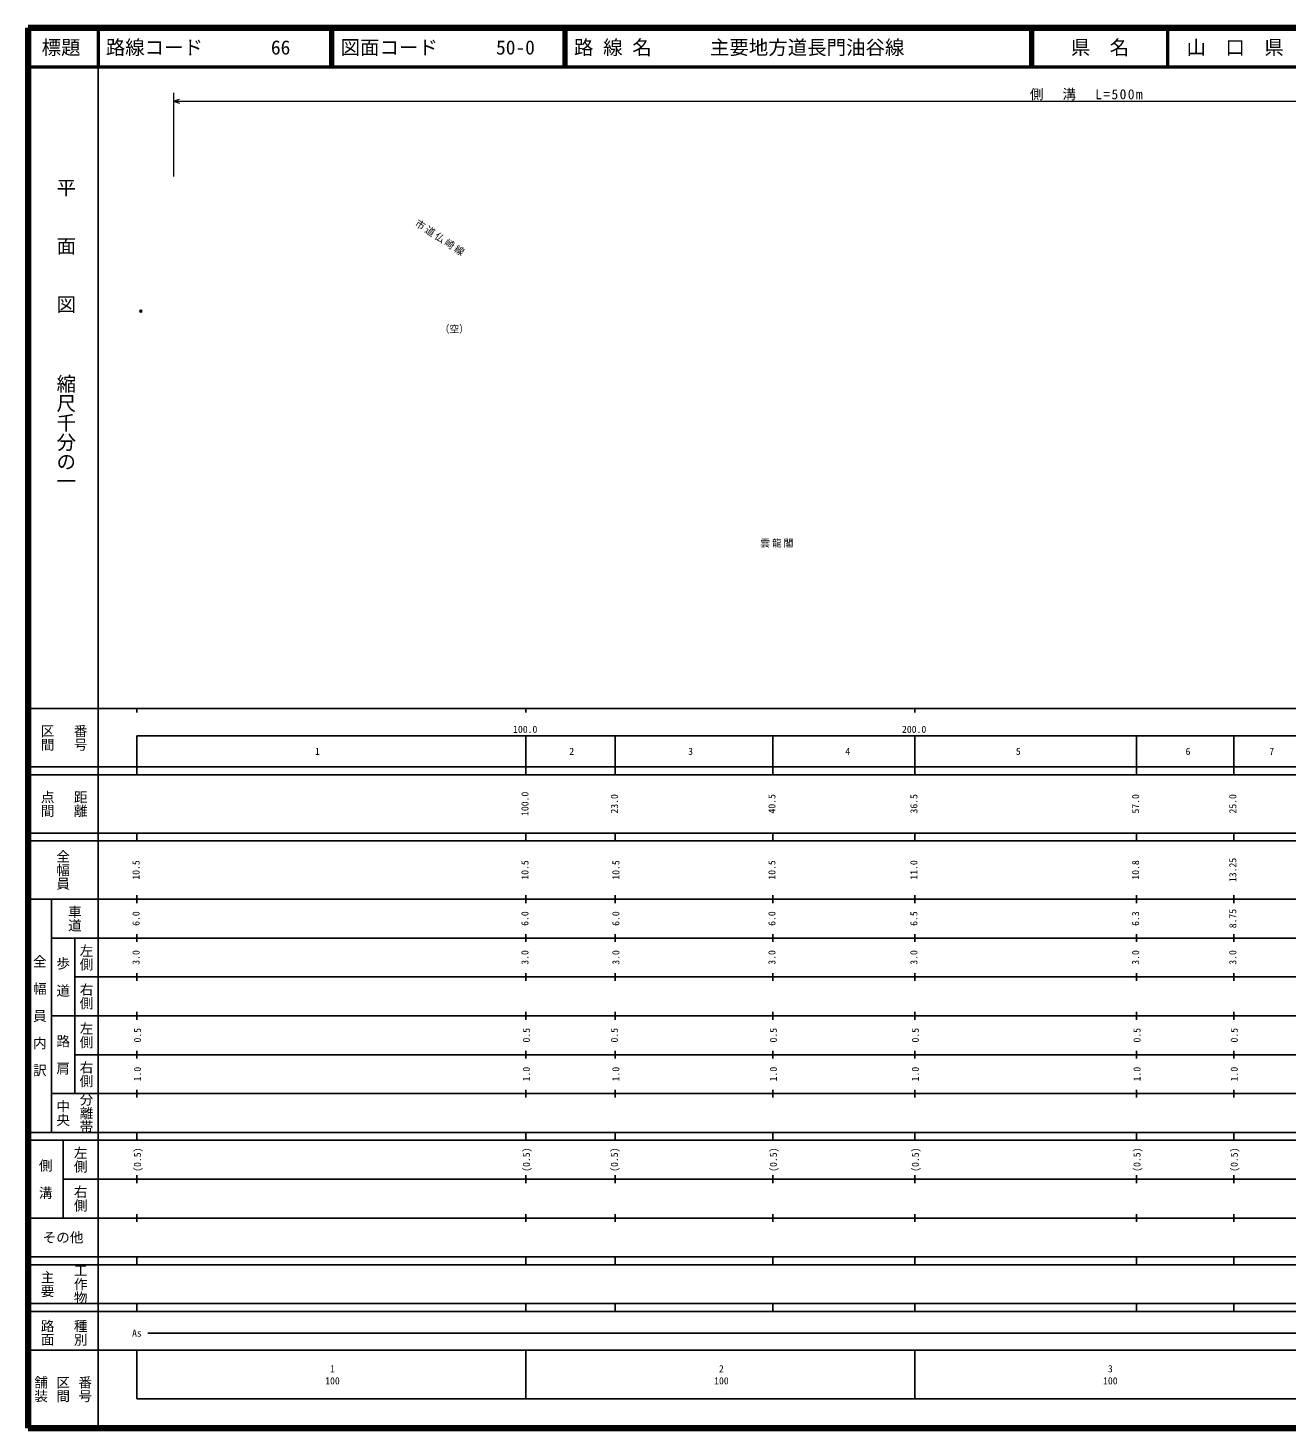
# Model space of a CAD drawing. Units: millimetres on the paper, with parts at other scales. Extents: x 40 to 680, y 20 to 380.
# Drawn here: x 40 to 363.7, y 20 to 380 of the extents above; entities that cross this region are included whole.
import ezdxf
from ezdxf.enums import TextEntityAlignment as Align

# ---------------------------------------------------------------- set-up
doc = ezdxf.new("R2010")
doc.units = ezdxf.units.MM
doc.header["$PDMODE"] = 32
doc.header["$PDSIZE"] = 0.5
for name, color, linetype, lineweight in [('M-BGD', 7, 'Continuous', 13), ('M-STR-HTXT', 7, 'Continuous', 13), ('M-TTL', 2, 'Continuous', 140), ('M-TTL-BAND', 7, 'Continuous', 25), ('M-TTL-LINE', 7, 'Continuous', 50), ('M-TTL-TXT', 7, 'Continuous', 13)]:
    doc.layers.add(name, color=color, linetype=linetype, lineweight=lineweight)
doc.layers.add('M-BMK-HTXT', color=7, linetype='Continuous')
doc.layers.add('M-OTRS', color=6, linetype='Continuous')
doc.styles.add('@ＭＳ ゴシック', font='')
doc.styles.add('ＭＳ ゴシック', font='')
doc.styles.get('@ＭＳ ゴシック').set_extended_font_data('@MS Gothic')
doc.styles.get('ＭＳ ゴシック').set_extended_font_data('MS Gothic')

msp = doc.modelspace()

# ---------------------------------------------------------------- linework, layer by layer
at = {"layer": 'M-OTRS'}
msp.add_point((69.014, 307.186), dxfattribs=at)
at = {"layer": 'M-STR-HTXT'}
for p, q in [((77.444, 363.336), (77.444, 341.772)), ((77.444, 361.183), (78.944, 361.683)), ((77.444, 361.183), (551.656, 361.183)), ((77.444, 361.183), (78.944, 360.683))]:
    msp.add_line(p, q, dxfattribs=at)
at = {"layer": 'M-TTL'}
for p, q in [((40, 380), (40, 20)), ((680, 380), (40, 380)), ((40, 20), (680, 20))]:
    msp.add_line(p, q, dxfattribs=at)
at = {"layer": 'M-TTL-BAND'}
for p, q in [((58, 370), (58, 20)), ((40, 205), (579, 205)), ((68, 205), (68, 204)), ((168, 205), (168, 204)), ((268, 205), (268, 204)), ((68, 198), (579, 198)), ((68, 198), (68, 188)), ((168, 198), (168, 188)), ((191, 198), (191, 188)), ((231.5, 198), (231.5, 188)), ((268, 198), (268, 188)), ((325, 198), (325, 188)), ((350, 198), (350, 188)), ((40, 190), (579, 190)), ((40, 188), (579, 188)), ((40, 173), (579, 173)), ((68, 171), (68, 173)), ((168, 171), (168, 173)), ((191, 173), (191, 171)), ((231.5, 171), (231.5, 173)), ((268, 171), (268, 173)), ((325, 171), (325, 173)), ((350, 171), (350, 173)), ((40, 171), (579, 171)), ((40, 156), (579, 156)), ((46, 96), (46, 156)), ((68, 155), (68, 157)), ((168, 155), (168, 157)), ((191, 157), (191, 155)), ((231.5, 155), (231.5, 157)), ((268, 155), (268, 157)), ((325, 155), (325, 157)), ((350, 155), (350, 157)), ((46, 146), (579, 146)), ((52, 146), (52, 106)), ((68, 145), (68, 147)), ((168, 145), (168, 147)), ((191, 147), (191, 145)), ((231.5, 145), (231.5, 147)), ((268, 145), (268, 147)), ((325, 145), (325, 147)), ((350, 145), (350, 147)), ((68, 135), (68, 137)), ((168, 135), (168, 137)), ((191, 137), (191, 135)), ((231.5, 135), (231.5, 137)), ((268, 135), (268, 137)), ((325, 135), (325, 137)), ((350, 135), (350, 137)), ((52, 136), (579, 136)), ((46, 126), (579, 126)), ((68, 125), (68, 127)), ((168, 125), (168, 127)), ((191, 127), (191, 125)), ((231.5, 125), (231.5, 127)), ((268, 125), (268, 127)), ((325, 125), (325, 127)), ((350, 125), (350, 127)), ((52, 116), (579, 116)), ((68, 115), (68, 117)), ((168, 115), (168, 117)), ((191, 117), (191, 115)), ((231.5, 115), (231.5, 117)), ((268, 115), (268, 117)), ((325, 115), (325, 117)), ((350, 115), (350, 117)), ((46, 106), (579, 106)), ((68, 105), (68, 107)), ((168, 105), (168, 107)), ((191, 107), (191, 105)), ((231.5, 105), (231.5, 107)), ((268, 105), (268, 107)), ((325, 105), (325, 107)), ((350, 105), (350, 107)), ((40, 96), (579, 96)), ((40, 94), (579, 94)), ((49, 94), (49, 74)), ((68, 94), (68, 96)), ((168, 94), (168, 96)), ((191, 96), (191, 94)), ((231.5, 94), (231.5, 96)), ((268, 94), (268, 96)), ((325, 94), (325, 96)), ((350, 94), (350, 96)), ((49, 84), (579, 84)), ((68, 83), (68, 85)), ((168, 83), (168, 85)), ((191, 85), (191, 83)), ((231.5, 83), (231.5, 85)), ((268, 83), (268, 85)), ((325, 83), (325, 85)), ((350, 83), (350, 85)), ((40, 74), (579, 74)), ((68, 73), (68, 75)), ((168, 73), (168, 75)), ((191, 75), (191, 73)), ((231.5, 73), (231.5, 75)), ((268, 73), (268, 75)), ((325, 73), (325, 75)), ((350, 73), (350, 75)), ((40, 64), (579, 64)), ((40, 62), (579, 62)), ((68, 62), (68, 64)), ((168, 62), (168, 64)), ((191, 64), (191, 62)), ((231.5, 62), (231.5, 64)), ((268, 62), (268, 64)), ((325, 62), (325, 64)), ((350, 62), (350, 64)), ((40, 52), (579, 52)), ((68, 50), (68, 52)), ((168, 50), (168, 52)), ((191, 52), (191, 50)), ((231.5, 50), (231.5, 52)), ((268, 50), (268, 52)), ((325, 50), (325, 52)), ((350, 50), (350, 52)), ((40, 50), (579, 50)), ((70.805, 44.406), (565.903, 44.406)), ((40, 40), (579, 40)), ((68, 40), (68, 27.5)), ((168, 40), (168, 27.5)), ((268, 40), (268, 27.5)), ((68, 27.5), (579, 27.5))]:
    msp.add_line(p, q, dxfattribs=at)
at = {"layer": 'M-TTL-LINE'}
for p, q in [((58, 380), (58, 370)), ((117.75, 380), (117.75, 370)), ((118.25, 380), (118.25, 370)), ((177.75, 380), (177.75, 370)), ((178.25, 380), (178.25, 370)), ((297.75, 380), (297.75, 370)), ((298.25, 380), (298.25, 370)), ((333, 380), (333, 370)), ((40, 370), (680, 370))]:
    msp.add_line(p, q, dxfattribs=at)

# ---------------------------------------------------------------- texts
at = {"layer": 'M-BGD', "style": 'ＭＳ ゴシック'}
msp.add_text('（空）', height=1.833, dxfattribs=at).set_placement((145.866, 301.12), align=Align.BOTTOM_LEFT)
at = {"layer": 'M-BGD', "insert": (228.275, 246.392), "char_height": 1.833, "attachment_point": 7, "style": 'ＭＳ ゴシック'}
msp.add_mtext('\\T1.2;雲龍閣', dxfattribs=at)
at = {"layer": 'M-BMK-HTXT', "insert": (139.197, 329.129), "char_height": 1.833, "attachment_point": 7, "rotation": 326.686, "style": 'ＭＳ ゴシック'}
msp.add_mtext('\\T1.2;市道仏崎線', dxfattribs=at)
at = {"layer": 'M-STR-HTXT', "insert": (297.587, 361.407), "char_height": 2.566, "attachment_point": 7, "style": 'ＭＳ ゴシック'}
msp.add_mtext('\\T1.2;側\u3000溝\u3000L=500m', dxfattribs=at)
at = {"layer": 'M-TTL-BAND', "style": '@ＭＳ ゴシック'}
for s, p in [('平\u3000\u3000面\u3000\u3000図', (49.777, 306.475)), ('縮尺千分の一', (49.777, 261.03))]:
    msp.add_text(s, height=3.666, rotation=270, dxfattribs=at).set_placement(p, align=Align.MIDDLE_RIGHT)
at = {"layer": 'M-TTL-BAND'}
for s, height, rotation, style, p in [('区間', 2.566, 270, '@ＭＳ ゴシック', (45, 197.5)), ('番号', 2.566, 270, '@ＭＳ ゴシック', (53.5, 197.5)), ('点間', 2.566, 270, '@ＭＳ ゴシック', (45, 180.5)), ('距離', 2.566, 270, '@ＭＳ ゴシック', (53.5, 180.5)), ('100.0', 1.833, 90, 'ＭＳ ゴシック', (167.766, 180.5)), ('23.0', 1.833, 90, 'ＭＳ ゴシック', (190.766, 180.5)), ('40.5', 1.833, 90, 'ＭＳ ゴシック', (231.266, 180.5)), ('36.5', 1.833, 90, 'ＭＳ ゴシック', (267.766, 180.5)), ('57.0', 1.833, 90, 'ＭＳ ゴシック', (324.766, 180.5)), ('25.0', 1.833, 90, 'ＭＳ ゴシック', (349.766, 180.5)), ('全幅員', 2.566, 270, '@ＭＳ ゴシック', (49, 163.5)), ('10.5', 1.833, 90, 'ＭＳ ゴシック', (67.762, 163.5)), ('10.5', 1.833, 90, 'ＭＳ ゴシック', (167.762, 163.5)), ('10.5', 1.833, 90, 'ＭＳ ゴシック', (191.141, 163.5)), ('10.5', 1.833, 90, 'ＭＳ ゴシック', (231.262, 163.5)), ('11.0', 1.833, 90, 'ＭＳ ゴシック', (267.762, 163.5)), ('10.8', 1.833, 90, 'ＭＳ ゴシック', (324.762, 163.5)), ('13.25', 1.833, 90, 'ＭＳ ゴシック', (349.762, 163.5)), ('車道', 2.566, 270, '@ＭＳ ゴシック', (52, 151)), ('6.0', 1.833, 90, 'ＭＳ ゴシック', (67.762, 151)), ('6.0', 1.833, 90, 'ＭＳ ゴシック', (167.762, 151)), ('6.0', 1.833, 90, 'ＭＳ ゴシック', (191.141, 151)), ('6.0', 1.833, 90, 'ＭＳ ゴシック', (231.262, 151)), ('6.5', 1.833, 90, 'ＭＳ ゴシック', (267.762, 151)), ('6.3', 1.833, 90, 'ＭＳ ゴシック', (324.762, 151)), ('8.75', 1.833, 90, 'ＭＳ ゴシック', (349.762, 151)), ('左側', 2.566, 270, '@ＭＳ ゴシック', (55, 141)), ('全\u3000幅\u3000員\u3000内\u3000訳', 2.566, 270, '@ＭＳ ゴシック', (43, 126)), ('歩\u3000道', 2.566, 270, '@ＭＳ ゴシック', (49, 136)), ('3.0', 1.833, 90, 'ＭＳ ゴシック', (67.762, 141)), ('3.0', 1.833, 90, 'ＭＳ ゴシック', (167.762, 141)), ('3.0', 1.833, 90, 'ＭＳ ゴシック', (191.141, 141)), ('3.0', 1.833, 90, 'ＭＳ ゴシック', (231.262, 141)), ('3.0', 1.833, 90, 'ＭＳ ゴシック', (267.762, 141)), ('3.0', 1.833, 90, 'ＭＳ ゴシック', (324.762, 141)), ('3.0', 1.833, 90, 'ＭＳ ゴシック', (349.762, 141)), ('右側', 2.566, 270, '@ＭＳ ゴシック', (55, 131)), ('左側', 2.566, 270, '@ＭＳ ゴシック', (55, 121)), ('0.5', 1.833, 90, 'ＭＳ ゴシック', (68.137, 121)), ('0.5', 1.833, 90, 'ＭＳ ゴシック', (168.137, 121)), ('0.5', 1.833, 90, 'ＭＳ ゴシック', (190.766, 121)), ('0.5', 1.833, 90, 'ＭＳ ゴシック', (231.637, 121)), ('0.5', 1.833, 90, 'ＭＳ ゴシック', (268.137, 121)), ('0.5', 1.833, 90, 'ＭＳ ゴシック', (325.137, 121)), ('0.5', 1.833, 90, 'ＭＳ ゴシック', (350.137, 121)), ('路\u3000肩', 2.566, 270, '@ＭＳ ゴシック', (49, 116)), ('右側', 2.566, 270, '@ＭＳ ゴシック', (55, 111)), ('1.0', 1.833, 90, 'ＭＳ ゴシック', (68.137, 111)), ('1.0', 1.833, 90, 'ＭＳ ゴシック', (168.137, 111)), ('1.0', 1.833, 90, 'ＭＳ ゴシック', (191.141, 111)), ('1.0', 1.833, 90, 'ＭＳ ゴシック', (231.637, 111)), ('1.0', 1.833, 90, 'ＭＳ ゴシック', (268.137, 111)), ('1.0', 1.833, 90, 'ＭＳ ゴシック', (325.137, 111)), ('1.0', 1.833, 90, 'ＭＳ ゴシック', (350.137, 111)), ('分離帯', 2.566, 270, '@ＭＳ ゴシック', (55, 101)), ('中央', 2.566, 270, '@ＭＳ ゴシック', (49, 101)), ('左側', 2.566, 270, '@ＭＳ ゴシック', (53.5, 89)), ('(0.5)', 1.833, 90, 'ＭＳ ゴシック', (68.137, 89)), ('(0.5)', 1.833, 90, 'ＭＳ ゴシック', (168.137, 89)), ('(0.5)', 1.833, 90, 'ＭＳ ゴシック', (190.766, 89)), ('(0.5)', 1.833, 90, 'ＭＳ ゴシック', (231.637, 89)), ('(0.5)', 1.833, 90, 'ＭＳ ゴシック', (268.137, 89)), ('(0.5)', 1.833, 90, 'ＭＳ ゴシック', (325.137, 89)), ('(0.5)', 1.833, 90, 'ＭＳ ゴシック', (350.137, 89)), ('側\u3000溝', 2.566, 270, '@ＭＳ ゴシック', (44.5, 84)), ('右側', 2.566, 270, '@ＭＳ ゴシック', (53.5, 79)), ('工作物', 2.566, 270, '@ＭＳ ゴシック', (53.5, 57)), ('主要', 2.566, 270, '@ＭＳ ゴシック', (45, 57)), ('路面', 2.566, 270, '@ＭＳ ゴシック', (45, 44.5)), ('種別', 2.566, 270, '@ＭＳ ゴシック', (53.5, 44.5)), ('舗装', 2.566, 270, '@ＭＳ ゴシック', (43.333, 30)), ('区間', 2.566, 270, '@ＭＳ ゴシック', (49, 30)), ('番号', 2.566, 270, '@ＭＳ ゴシック', (54.667, 30))]:
    msp.add_text(s, height=height, rotation=rotation, dxfattribs=dict(at, style=style)).set_placement(p, align=Align.MIDDLE_CENTER)
at = {"layer": 'M-TTL-BAND', "style": 'ＭＳ ゴシック'}
for s, p in [('100.0', (167.844, 198.195)), ('200.0', (267.844, 198.195))]:
    msp.add_text(s, height=1.833, dxfattribs=at).set_placement(p, align=Align.BOTTOM_CENTER)
for s, height, p in [('1', 1.833, (114.406, 194)), ('2', 1.833, (179.794, 194)), ('3', 1.833, (210.374, 194)), ('4', 1.833, (250.782, 194)), ('5', 1.833, (294.623, 194)), ('6', 1.833, (338.265, 194)), ('7', 1.833, (359.79, 194)), ('その他', 2.566, (49, 69)), ('As', 1.833, (68.006, 44.406)), ('1', 1.833, (118.288, 35.238)), ('2', 1.833, (218.288, 35.238)), ('3', 1.833, (318.288, 35.238)), ('100', 1.833, (118.288, 32.131)), ('100', 1.833, (218.288, 32.131)), ('100', 1.833, (318.288, 32.131))]:
    msp.add_text(s, height=height, dxfattribs=at).set_placement(p, align=Align.MIDDLE_CENTER)
at = {"layer": 'M-TTL-TXT', "style": 'ＭＳ ゴシック'}
for s, p in [('標題', (48.5, 375)), ('県\u3000名', (315.625, 375)), ('山\u3000口\u3000県', (350.375, 375))]:
    msp.add_text(s, height=3.666, dxfattribs=at).set_placement(p, align=Align.MIDDLE_CENTER)
for s, p in [('路線コード       66', (60, 375)), ('図面コード      50-0', (120.38, 375)), ('路 線 名      主要地方道長門油谷線', (180.38, 375))]:
    msp.add_text(s, height=3.666, dxfattribs=at).set_placement(p, align=Align.MIDDLE_LEFT)

doc.saveas('drawing.dxf')
